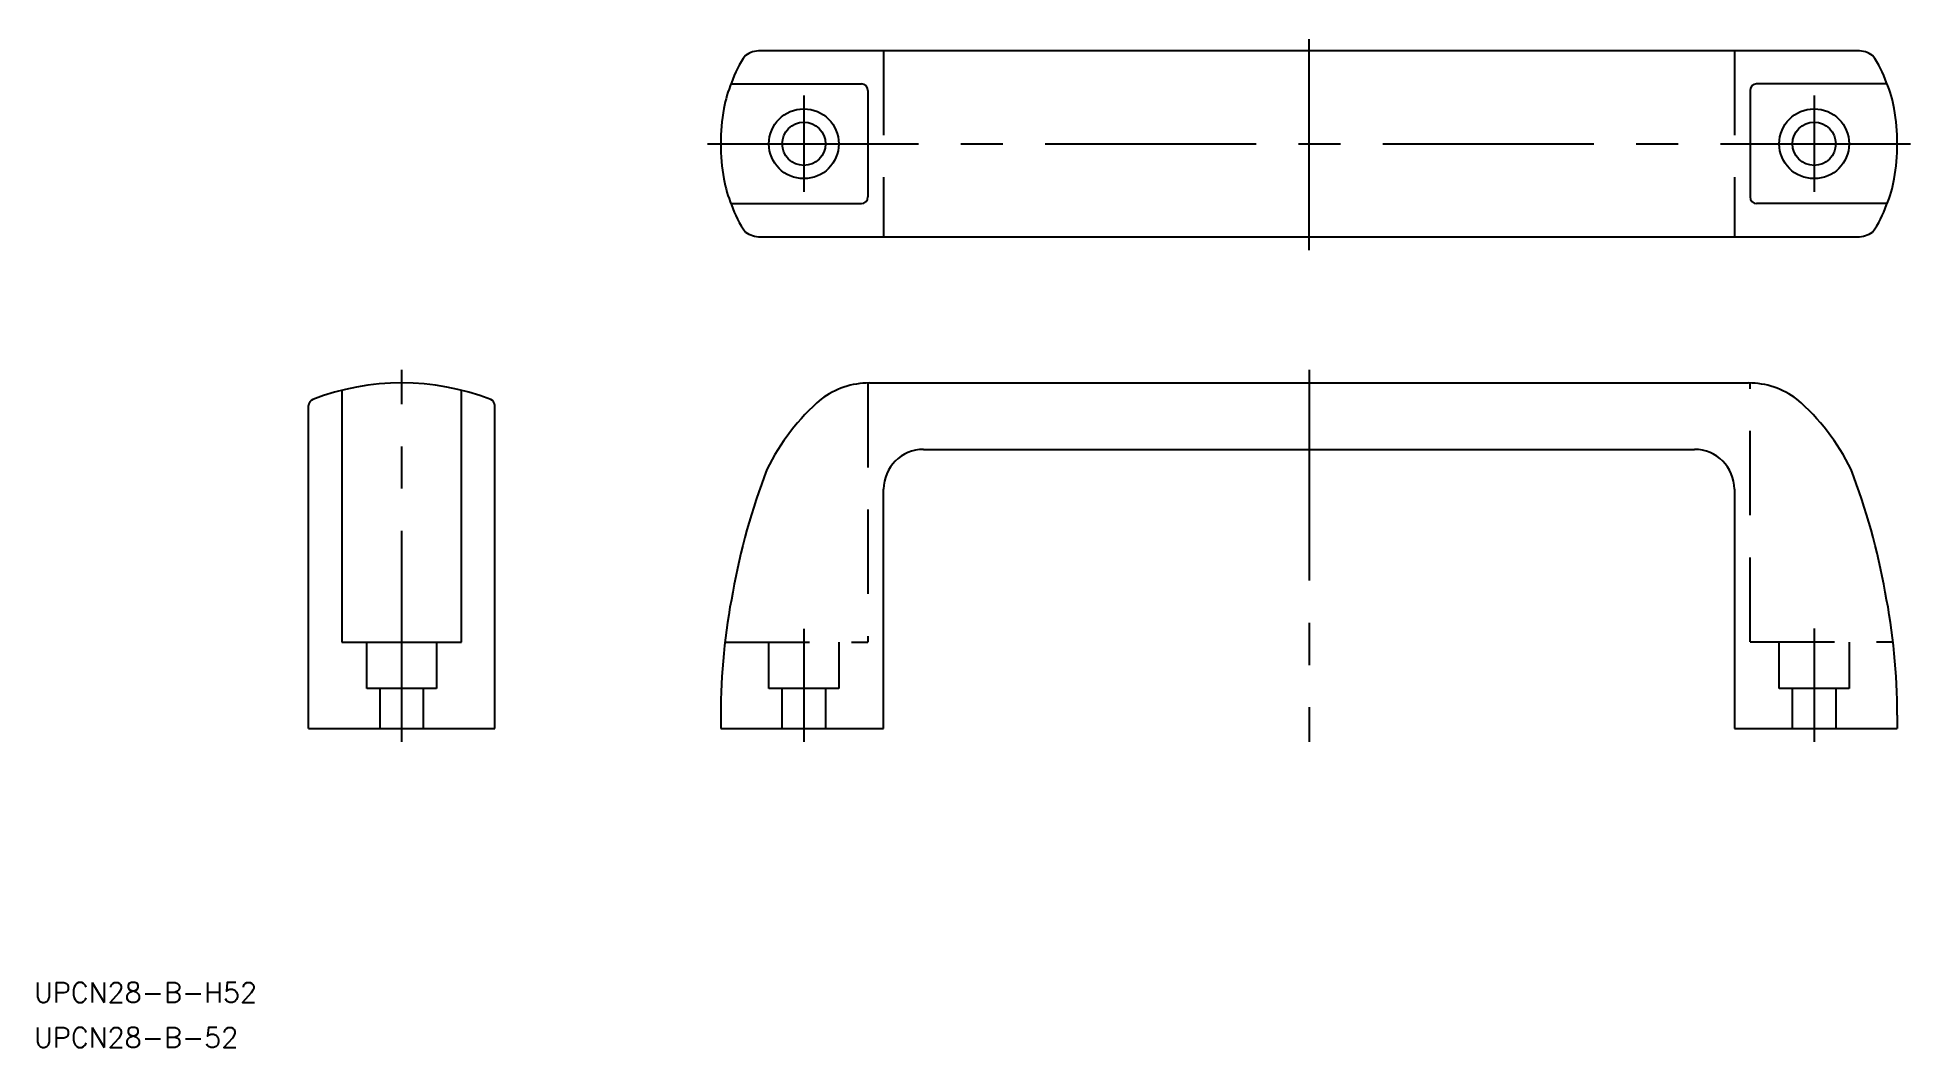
# Model space of a CAD drawing. Extents: x -55 to 227, y -48 to 104.
import ezdxf

# ---------------------------------------------------------------- set-up
doc = ezdxf.new("R2010")
doc.units = 0
doc.linetypes.add('CENTER', pattern=[50.8, 31.75, -6.35, 6.35, -6.35])
doc.linetypes.add('DASHED', pattern=[19.05, 12.7, -6.35])
doc.layers.get('0').update_dxf_attribs({"linetype": 'CONTINUOUS'})
doc.layers.add('CENTER', color=1, linetype='CENTER')
doc.styles.get("Standard").update_dxf_attribs({"font": 'txt.shx', "height": 3, "bigfont": 'bigfont.shx'})

msp = doc.modelspace()

# ---------------------------------------------------------------- linework, layer by layer
at = {"color": 7, "linetype": 'CONTINUOUS'}
for p, q in [((219.02, 102), (53.98, 102)), ((136.5, 99.33), (136.5, 99.33)), ((49.53, 97), (69.15, 97)), ((70.15, 96), (70.15, 80)), ((202.85, 96), (202.85, 80)), ((223.47, 97), (203.85, 97)), ((49.53, 79), (69.15, 79)), ((223.47, 79), (203.85, 79)), ((53.97, 74), (219.03, 74)), ((-9, 50.9), (-9, 13)), ((9, 13), (9, 50.9)), ((70.37, 52), (202.63, 52)), ((-14, 0), (-14, 48.59)), ((14, 0), (14, 48.59)), ((78.5, 42), (194.5, 42)), ((72.5, 0), (72.5, 36)), ((200.5, 36), (200.5, 0)), ((-9, 13), (9, 13)), ((-14, 0), (14, 0)), ((48, 2), (48, 0)), ((48, 0), (72.5, 0)), ((60.5, 2), (60.5, 2)), ((200.5, 0), (225, 0)), ((225, 2), (225, 0))]:
    msp.add_line(p, q, dxfattribs=at)
at = {"color": 3, "linetype": 'DASHED'}
for p, q in [((72.5, 102), (72.5, 74)), ((200.5, 102), (200.5, 74)), ((70.15, 52), (70.15, 13)), ((202.85, 13.04), (202.85, 52)), ((-5.25, 6), (-5.25, 13)), ((5.25, 13), (5.25, 6)), ((48.63, 13), (70.15, 13)), ((55.25, 6), (55.25, 13)), ((65.75, 13), (65.75, 6)), ((202.85, 13.04), (224.36, 13.04)), ((207.25, 6), (207.25, 13)), ((217.75, 13), (217.75, 6)), ((5.25, 6), (-5.25, 6)), ((-3.25, 0), (-3.25, 6)), ((3.25, 6), (3.25, 0)), ((65.75, 6), (55.25, 6)), ((57.25, 0), (57.25, 6)), ((63.75, 6), (63.75, 0)), ((217.75, 6), (207.25, 6)), ((209.25, 0), (209.25, 6)), ((215.75, 6), (215.75, 0))]:
    msp.add_line(p, q, dxfattribs=at)
at = {"color": 7, "linetype": 'CONTINUOUS'}
for centre, radius in [((60.5, 88), 5.25), ((212.5, 88), 5.25), ((60.5, 88), 3.25), ((212.5, 88), 3.25)]:
    msp.add_circle(centre, radius, dxfattribs=at)
for centre, radius, start, end in [((53.96, 98.14), 3.86, 89.7577, 125.2406), ((219.04, 98.14), 3.86, 54.7594, 90.2423), ((63.16, 92.78), 14.25, 143.3174, 161.9703), ((209.84, 92.78), 14.25, 18.0298, 36.6826), ((66.17, 90.19), 17.97, 157.068, 170.06), ((69.15, 96), 1, 0, 90), ((203.85, 96), 1, 90, 180), ((206.84, 90.19), 17.97, 9.9398, 22.9321), ((78.65, 88), 30.65, 170.06, 180), ((194.35, 88), 30.65, 0, 9.9398), ((78.65, 88), 30.65, 180, 189.94), ((194.35, 88), 30.65, 350.06, 0), ((66.17, 85.81), 17.97, 189.94, 202.932), ((206.84, 85.81), 17.97, 337.068, 350.06), ((69.15, 80), 1, 270, 0), ((203.85, 80), 1, 180, 270), ((63.16, 83.22), 14.25, 198.0279, 216.6691), ((209.84, 83.22), 14.25, 323.3309, 341.9721), ((53.96, 77.86), 3.86, 234.7479, 270.2424), ((219.04, 77.86), 3.86, 269.7576, 305.2521), ((0, 14.74), 37.26, 68.9437, 111.0561), ((70.37, 40), 12, 90, 127.2343), ((202.63, 40), 12, 52.7657, 90), ((-13, 48.59), 1, 112.7135, 180), ((13, 48.59), 1, 0, 67.2863), ((84.83, 24.32), 33.3, 130.7307, 153.862), ((188.17, 24.32), 33.3, 26.1384, 49.2692), ((78.5, 36), 6, 90, 180), ((194.5, 36), 6, 0, 90), ((149.21, 2.86), 100.95, 159.0295, 169.9218), ((123.79, 2.86), 100.95, 10.0782, 20.9709), ((143.39, 2.01), 95.39, 168.808, 180.0071), ((129.54, 2), 95.46, 359.9994, 11.1897)]:
    msp.add_arc(centre, radius, start, end, dxfattribs=at)
at = {"layer": 'CENTER', "color": 1, "linetype": 'CENTER'}
for p, q in [((136.5, 72), (136.5, 104)), ((60.5, 95.25), (60.5, 80.75)), ((212.5, 95.25), (212.5, 80.75)), ((46, 88), (227, 88)), ((0, -2), (0, 54)), ((136.5, 54), (136.5, -2)), ((60.5, 15), (60.5, -2)), ((212.5, 15.04), (212.5, -2))]:
    msp.add_line(p, q, dxfattribs=at)

# ---------------------------------------------------------------- texts
at = {"color": 7, "linetype": 'CONTINUOUS'}
for s, p in [('UPCN28-B-H52', (-55.31, -41.24)), ('UPCN28-B-52', (-55.31, -48.02))]:
    msp.add_text(s, height=3, dxfattribs=at).set_placement(p)

doc.saveas('drawing.dxf')
